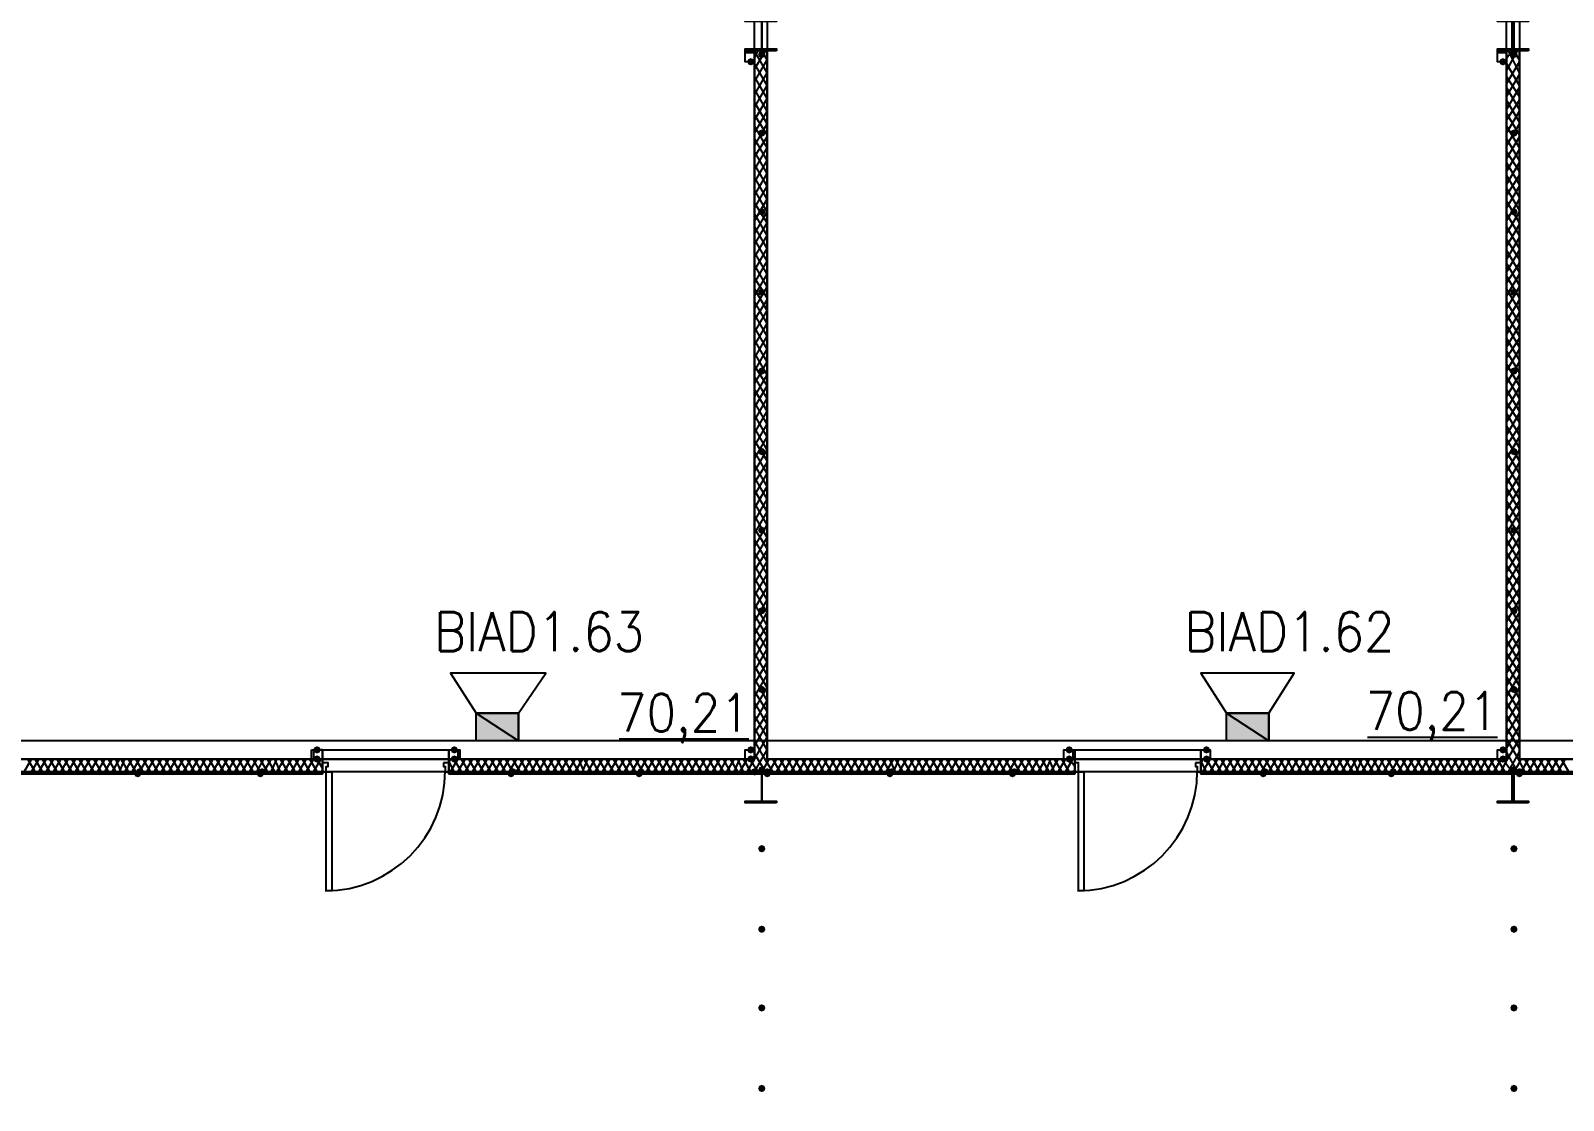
# Model space of a CAD drawing. Header units: millimetres. Extents: x 0 to 420, y 0 to 297.
# Drawn here: x 138.41 to 173.86, y 178.41 to 203.16 of the extents above; entities that cross this region are included whole.
import ezdxf

# ---------------------------------------------------------------- set-up
doc = ezdxf.new("R2010")
doc.units = ezdxf.units.MM
doc.layers.get('0').update_dxf_attribs({"linetype": 'CONTINUOUS'})
doc.styles.get("Standard").update_dxf_attribs({"font": 'STANDARD'})

msp = doc.modelspace()

# ---------------------------------------------------------------- hatches: boundary and pattern name
at = {"true_color": 0x000007}
for points in [[(155.151667, 202.438), (155.126796, 202.378204), (155.067, 202.353333), (155.007204, 202.378204), (154.982333, 202.438), (155.007204, 202.497796), (155.067, 202.522667), (155.126796, 202.497796)], [(155.405667, 202.607333), (155.380796, 202.547537), (155.321, 202.522667), (155.261204, 202.547537), (155.236333, 202.607333), (155.261204, 202.667129), (155.321, 202.692), (155.380796, 202.667129)], [(172.550667, 202.438), (172.525796, 202.378204), (172.466, 202.353333), (172.406204, 202.378204), (172.381333, 202.438), (172.406204, 202.497796), (172.466, 202.522667), (172.525796, 202.497796)], [(172.804667, 202.607333), (172.779796, 202.547537), (172.72, 202.522667), (172.660204, 202.547537), (172.635333, 202.607333), (172.660204, 202.667129), (172.72, 202.692), (172.779796, 202.667129)], [(155.405667, 200.787), (155.380796, 200.727204), (155.321, 200.702333), (155.261204, 200.727204), (155.236333, 200.787), (155.261204, 200.846796), (155.321, 200.871667), (155.380796, 200.846796)], [(172.804667, 200.787), (172.779796, 200.727204), (172.72, 200.702333), (172.660204, 200.727204), (172.635333, 200.787), (172.660204, 200.846796), (172.72, 200.871667), (172.779796, 200.846796)], [(155.405667, 198.966667), (155.380796, 198.906871), (155.321, 198.882), (155.261204, 198.906871), (155.236333, 198.966667), (155.261204, 199.026462), (155.321, 199.051333), (155.380796, 199.026463)], [(172.804667, 198.966667), (172.779796, 198.906871), (172.72, 198.882), (172.660204, 198.906871), (172.635333, 198.966667), (172.660204, 199.026462), (172.72, 199.051333), (172.779796, 199.026463)], [(155.405667, 197.104), (155.380796, 197.044204), (155.321, 197.019333), (155.261204, 197.044204), (155.236333, 197.104), (155.261204, 197.163796), (155.321, 197.188667), (155.380796, 197.163796)], [(172.804667, 197.104), (172.779796, 197.044204), (172.72, 197.019333), (172.660204, 197.044204), (172.635333, 197.104), (172.660204, 197.163796), (172.72, 197.188667), (172.779796, 197.163796)], [(155.405667, 195.283667), (155.380796, 195.223871), (155.321, 195.199), (155.261204, 195.223871), (155.236333, 195.283667), (155.261204, 195.343462), (155.321, 195.368333), (155.380796, 195.343463)], [(172.804667, 195.283667), (172.779796, 195.223871), (172.72, 195.199), (172.660204, 195.223871), (172.635333, 195.283667), (172.660204, 195.343462), (172.72, 195.368333), (172.779796, 195.343463)], [(155.405667, 193.421), (155.380796, 193.361204), (155.321, 193.336333), (155.261204, 193.361204), (155.236333, 193.421), (155.261204, 193.480796), (155.321, 193.505667), (155.380796, 193.480796)], [(172.804667, 193.421), (172.779796, 193.361204), (172.72, 193.336333), (172.660204, 193.361204), (172.635333, 193.421), (172.660204, 193.480796), (172.72, 193.505667), (172.779796, 193.480796)], [(155.405667, 191.600667), (155.380796, 191.540871), (155.321, 191.516), (155.261204, 191.540871), (155.236333, 191.600667), (155.261204, 191.660462), (155.321, 191.685333), (155.380796, 191.660463)], [(172.804667, 191.600667), (172.779796, 191.540871), (172.72, 191.516), (172.660204, 191.540871), (172.635333, 191.600667), (172.660204, 191.660462), (172.72, 191.685333), (172.779796, 191.660463)], [(155.405667, 189.738), (155.380796, 189.678204), (155.321, 189.653333), (155.261204, 189.678204), (155.236333, 189.738), (155.261204, 189.797796), (155.321, 189.822667), (155.380796, 189.797796)], [(172.804667, 189.738), (172.779796, 189.678204), (172.72, 189.653333), (172.660204, 189.678204), (172.635333, 189.738), (172.660204, 189.797796), (172.72, 189.822667), (172.779796, 189.797796)], [(155.405667, 187.917667), (155.380796, 187.857871), (155.321, 187.833), (155.261204, 187.857871), (155.236333, 187.917667), (155.261204, 187.977462), (155.321, 188.002333), (155.380796, 187.977463)], [(172.804667, 187.917667), (172.779796, 187.857871), (172.72, 187.833), (172.660204, 187.857871), (172.635333, 187.917667), (172.660204, 187.977462), (172.72, 188.002333), (172.779796, 187.977463)], [(145.118667, 186.520667), (145.093796, 186.460871), (145.034, 186.436), (144.974204, 186.460871), (144.949333, 186.520667), (144.974204, 186.580462), (145.034, 186.605333), (145.093796, 186.580463)], [(148.293667, 186.520667), (148.268796, 186.460871), (148.209, 186.436), (148.149204, 186.460871), (148.124333, 186.520667), (148.149204, 186.580462), (148.209, 186.605333), (148.268796, 186.580463)], [(155.151667, 186.520667), (155.126796, 186.460871), (155.067, 186.436), (155.007204, 186.460871), (154.982333, 186.520667), (155.007204, 186.580462), (155.067, 186.605333), (155.126796, 186.580463)], [(162.517667, 186.520667), (162.492796, 186.460871), (162.433, 186.436), (162.373204, 186.460871), (162.348333, 186.520667), (162.373204, 186.580462), (162.433, 186.605333), (162.492796, 186.580463)], [(165.692667, 186.520667), (165.667796, 186.460871), (165.608, 186.436), (165.548204, 186.460871), (165.523333, 186.520667), (165.548204, 186.580462), (165.608, 186.605333), (165.667796, 186.580463)], [(172.550667, 186.520667), (172.525796, 186.460871), (172.466, 186.436), (172.406204, 186.460871), (172.381333, 186.520667), (172.406204, 186.580462), (172.466, 186.605333), (172.525796, 186.580463)], [(145.118667, 186.309), (145.093796, 186.249204), (145.034, 186.224333), (144.974204, 186.249204), (144.949333, 186.309), (144.974204, 186.368796), (145.034, 186.393667), (145.093796, 186.368796)], [(148.293667, 186.309), (148.268796, 186.249204), (148.209, 186.224333), (148.149204, 186.249204), (148.124333, 186.309), (148.149204, 186.368796), (148.209, 186.393667), (148.268796, 186.368796)], [(155.151667, 186.309), (155.126796, 186.249204), (155.067, 186.224333), (155.007204, 186.249204), (154.982333, 186.309), (155.007204, 186.368796), (155.067, 186.393667), (155.126796, 186.368796)], [(155.405667, 186.055), (155.380796, 185.995204), (155.321, 185.970333), (155.261204, 185.995204), (155.236333, 186.055), (155.261204, 186.114796), (155.321, 186.139667), (155.380796, 186.114796)], [(162.517667, 186.309), (162.492796, 186.249204), (162.433, 186.224333), (162.373204, 186.249204), (162.348333, 186.309), (162.373204, 186.368796), (162.433, 186.393667), (162.492796, 186.368796)], [(165.692667, 186.309), (165.667796, 186.249204), (165.608, 186.224333), (165.548204, 186.249204), (165.523333, 186.309), (165.548204, 186.368796), (165.608, 186.393667), (165.667796, 186.368796)], [(172.550667, 186.309), (172.525796, 186.249204), (172.466, 186.224333), (172.406204, 186.249204), (172.381333, 186.309), (172.406204, 186.368796), (172.466, 186.393667), (172.525796, 186.368796)], [(172.804667, 186.055), (172.779796, 185.995204), (172.72, 185.970333), (172.660204, 185.995204), (172.635333, 186.055), (172.660204, 186.114796), (172.72, 186.139667), (172.779796, 186.114796)], [(155.236333, 186.012667), (155.211462, 185.952871), (155.151667, 185.928), (155.091871, 185.952871), (155.067, 186.012667), (155.091871, 186.072462), (155.151667, 186.097333), (155.211462, 186.072463)], [(155.405667, 184.234667), (155.380796, 184.174871), (155.321, 184.15), (155.261204, 184.174871), (155.236333, 184.234667), (155.261204, 184.294462), (155.321, 184.319333), (155.380796, 184.294463)], [(172.804667, 184.234667), (172.779796, 184.174871), (172.72, 184.15), (172.660204, 184.174871), (172.635333, 184.234667), (172.660204, 184.294462), (172.72, 184.319333), (172.779796, 184.294463)], [(155.405667, 182.372), (155.380796, 182.312204), (155.321, 182.287333), (155.261204, 182.312204), (155.236333, 182.372), (155.261204, 182.431796), (155.321, 182.456667), (155.380796, 182.431796)], [(172.804667, 182.372), (172.779796, 182.312204), (172.72, 182.287333), (172.660204, 182.312204), (172.635333, 182.372), (172.660204, 182.431796), (172.72, 182.456667), (172.779796, 182.431796)], [(155.405667, 180.551667), (155.380796, 180.491871), (155.321, 180.467), (155.261204, 180.491871), (155.236333, 180.551667), (155.261204, 180.611462), (155.321, 180.636333), (155.380796, 180.611463)], [(172.804667, 180.551667), (172.779796, 180.491871), (172.72, 180.467), (172.660204, 180.491871), (172.635333, 180.551667), (172.660204, 180.611462), (172.72, 180.636333), (172.779796, 180.611463)], [(155.405667, 178.689), (155.380796, 178.629204), (155.321, 178.604333), (155.261204, 178.629204), (155.236333, 178.689), (155.261204, 178.748796), (155.321, 178.773667), (155.380796, 178.748796)], [(172.804667, 178.689), (172.779796, 178.629204), (172.72, 178.604333), (172.660204, 178.629204), (172.635333, 178.689), (172.660204, 178.748796), (172.72, 178.773667), (172.779796, 178.748796)]]:
    msp.add_hatch(color=0, dxfattribs=at).paths.add_polyline_path(points, flags=0)
at = {"true_color": 0x000052}
h = msp.add_hatch(color=0, dxfattribs=at)
h.paths.add_polyline_path([(149.690668, 187.367333), (148.717001, 187.367333), (149.690668, 186.732333)], flags=0)
h.paths.add_polyline_path([(148.717001, 187.367333), (149.690668, 186.732333), (148.717001, 186.732333)], flags=0)
h = msp.add_hatch(color=0, dxfattribs=at)
h.paths.add_polyline_path([(167.047334, 187.367333), (166.073668, 187.367333), (167.047334, 186.732333)], flags=0)
h.paths.add_polyline_path([(166.073668, 187.367333), (167.047334, 186.732333), (166.073668, 186.732333)], flags=0)
at = {"true_color": 0x000007}
h = msp.add_hatch(color=0, dxfattribs=at)
h.paths.add_polyline_path([(145.161, 186.012667), (138.049, 186.012667), (145.161, 185.970333)], flags=0)
h.paths.add_polyline_path([(138.049, 186.012667), (145.161, 185.970333), (138.049, 185.970333)], flags=0)
at = {"true_color": 0x0000fe}
for points in [[(140.97, 185.970333), (140.945129, 185.910537), (140.885333, 185.885667), (140.825538, 185.910537), (140.800667, 185.970333), (140.825537, 186.030129), (140.885333, 186.055), (140.945129, 186.030129)], [(141.012333, 186.012667), (140.987462, 185.952871), (140.927667, 185.928), (140.867871, 185.952871), (140.843, 186.012667), (140.867871, 186.072462), (140.927667, 186.097333), (140.987462, 186.072463)], [(143.806333, 185.970333), (143.781463, 185.910537), (143.721667, 185.885667), (143.661871, 185.910537), (143.637, 185.970333), (143.661871, 186.030129), (143.721667, 186.055), (143.781462, 186.030129)], [(143.848667, 186.012667), (143.823796, 185.952871), (143.764, 185.928), (143.704204, 185.952871), (143.679333, 186.012667), (143.704204, 186.072462), (143.764, 186.097333), (143.823796, 186.072463)], [(149.606, 185.970333), (149.581129, 185.910537), (149.521333, 185.885667), (149.461538, 185.910537), (149.436667, 185.970333), (149.461537, 186.030129), (149.521333, 186.055), (149.581129, 186.030129)], [(149.648333, 186.012667), (149.623462, 185.952871), (149.563667, 185.928), (149.503871, 185.952871), (149.479, 186.012667), (149.503871, 186.072462), (149.563667, 186.097333), (149.623462, 186.072463)], [(152.569333, 185.970333), (152.544463, 185.910537), (152.484667, 185.885667), (152.424871, 185.910537), (152.4, 185.970333), (152.424871, 186.030129), (152.484667, 186.055), (152.544462, 186.030129)], [(152.611667, 186.012667), (152.586796, 185.952871), (152.527, 185.928), (152.467204, 185.952871), (152.442333, 186.012667), (152.467204, 186.072462), (152.527, 186.097333), (152.586796, 186.072463)], [(155.532667, 186.012667), (155.507796, 185.952871), (155.448, 185.928), (155.388204, 185.952871), (155.363333, 186.012667), (155.388204, 186.072462), (155.448, 186.097333), (155.507796, 186.072463)], [(155.532667, 186.012667), (155.507796, 185.952871), (155.448, 185.928), (155.388204, 185.952871), (155.363333, 186.012667), (155.388204, 186.072462), (155.448, 186.097333), (155.507796, 186.072463)], [(155.532667, 185.970333), (155.507796, 185.910537), (155.448, 185.885667), (155.388204, 185.910537), (155.363333, 185.970333), (155.388204, 186.030129), (155.448, 186.055), (155.507796, 186.030129)], [(158.369, 185.970333), (158.344129, 185.910537), (158.284333, 185.885667), (158.224538, 185.910537), (158.199667, 185.970333), (158.224537, 186.030129), (158.284333, 186.055), (158.344129, 186.030129)], [(158.411333, 186.012667), (158.386462, 185.952871), (158.326667, 185.928), (158.266871, 185.952871), (158.242, 186.012667), (158.266871, 186.072462), (158.326667, 186.097333), (158.386462, 186.072463)], [(161.205333, 185.970333), (161.180462, 185.910537), (161.120667, 185.885667), (161.060871, 185.910537), (161.036, 185.970333), (161.060871, 186.030129), (161.120667, 186.055), (161.180462, 186.030129)], [(161.247667, 186.012667), (161.222796, 185.952871), (161.163, 185.928), (161.103204, 185.952871), (161.078333, 186.012667), (161.103204, 186.072462), (161.163, 186.097333), (161.222796, 186.072463)], [(167.005, 185.970333), (166.980129, 185.910537), (166.920333, 185.885667), (166.860538, 185.910537), (166.835667, 185.970333), (166.860537, 186.030129), (166.920333, 186.055), (166.980129, 186.030129)], [(167.047333, 186.012667), (167.022462, 185.952871), (166.962667, 185.928), (166.902871, 185.952871), (166.878, 186.012667), (166.902871, 186.072462), (166.962667, 186.097333), (167.022462, 186.072463)], [(169.968333, 185.970333), (169.943463, 185.910537), (169.883667, 185.885667), (169.823871, 185.910537), (169.799, 185.970333), (169.823871, 186.030129), (169.883667, 186.055), (169.943462, 186.030129)], [(170.010667, 186.012667), (169.985796, 185.952871), (169.926, 185.928), (169.866204, 185.952871), (169.841333, 186.012667), (169.866204, 186.072462), (169.926, 186.097333), (169.985796, 186.072463)], [(172.931667, 186.012667), (172.906796, 185.952871), (172.847, 185.928), (172.787204, 185.952871), (172.762333, 186.012667), (172.787204, 186.072462), (172.847, 186.097333), (172.906796, 186.072463)], [(172.931667, 186.012667), (172.906796, 185.952871), (172.847, 185.928), (172.787204, 185.952871), (172.762333, 186.012667), (172.787204, 186.072462), (172.847, 186.097333), (172.906796, 186.072463)], [(172.931667, 185.970333), (172.906796, 185.910537), (172.847, 185.885667), (172.787204, 185.910537), (172.762333, 185.970333), (172.787204, 186.030129), (172.847, 186.055), (172.906796, 186.030129)]]:
    msp.add_hatch(color=0, dxfattribs=at).paths.add_polyline_path(points, flags=0)
at = {"true_color": 0x000007}
h = msp.add_hatch(color=0, dxfattribs=at)
h.paths.add_polyline_path([(155.448, 186.012667), (148.082, 186.012667), (155.448, 185.970333)], flags=0)
h.paths.add_polyline_path([(148.082, 186.012667), (155.448, 185.970333), (148.082, 185.970333)], flags=0)
h = msp.add_hatch(color=0, dxfattribs=at)
h.paths.add_polyline_path([(162.56, 186.012667), (155.448, 186.012667), (162.56, 185.970333)], flags=0)
h.paths.add_polyline_path([(155.448, 186.012667), (162.56, 185.970333), (155.448, 185.970333)], flags=0)
h = msp.add_hatch(color=0, dxfattribs=at)
h.paths.add_polyline_path([(172.847, 186.012667), (165.481, 186.012667), (172.847, 185.970333)], flags=0)
h.paths.add_polyline_path([(165.481, 186.012667), (172.847, 185.970333), (165.481, 185.970333)], flags=0)
h = msp.add_hatch(color=0, dxfattribs=at)
h.paths.add_polyline_path([(179.959, 186.012667), (172.847, 186.012667), (179.959, 185.970333)], flags=0)
h.paths.add_polyline_path([(172.847, 186.012667), (179.959, 185.970333), (172.847, 185.970333)], flags=0)

# ---------------------------------------------------------------- linework, layer by layer
at = {"color": 0, "true_color": 0x00002b}
for points in [[(155.151667, 186.309), (155.151667, 220.810667), (138.049, 220.810667), (138.049, 186.309)], [(155.448, 220.810667), (155.448, 186.309), (172.550667, 186.309), (172.550667, 220.810667)], [(189.949667, 220.810667), (172.847, 220.810667), (172.847, 186.309), (189.949667, 186.309)]]:
    msp.add_lwpolyline(points, close=True, dxfattribs=at)
at = {"color": 0, "true_color": 0x000007}
for points in [[(155.659667, 202.692), (154.94, 202.692), (154.94, 202.734333), (155.321, 202.734333), (155.321, 203.369333), (154.94, 203.369333), (154.94, 203.411667), (155.659667, 203.411667), (155.659667, 203.369333), (155.321, 203.369333), (155.321, 202.734333), (155.659667, 202.734333)], [(173.058667, 202.692), (172.339, 202.692), (172.339, 202.734333), (172.677667, 202.734333), (172.677667, 203.369333), (172.339, 203.369333), (172.339, 203.411667), (173.058667, 203.411667), (173.058667, 203.369333), (172.72, 203.369333), (172.72, 202.734333), (173.058667, 202.734333)], [(155.151667, 202.438), (154.94, 202.438), (154.94, 202.649667), (155.151667, 202.649667), (155.151667, 202.438), (154.94, 202.438), (154.94, 202.692), (155.151667, 202.692)], [(172.550667, 202.438), (172.339, 202.438), (172.339, 202.649667), (172.550667, 202.649667), (172.550667, 202.438), (172.339, 202.438), (172.339, 202.692), (172.550667, 202.692)], [(144.907, 186.520667), (145.161, 186.520667), (145.161, 186.309), (144.907, 186.309)], [(144.949333, 186.520667), (144.949333, 186.309), (145.161, 186.309), (145.161, 186.520667)], [(148.082, 186.520667), (148.293667, 186.520667), (148.293667, 186.309), (148.082, 186.309), (148.082, 186.520667), (148.336, 186.520667), (148.336, 186.309), (148.082, 186.309)], [(155.151667, 186.309), (154.94, 186.309), (154.94, 186.520667), (155.151667, 186.520667), (155.151667, 186.309), (154.94, 186.309), (154.94, 186.520667), (155.151667, 186.520667)], [(162.306, 186.520667), (162.517667, 186.520667), (162.517667, 186.309), (162.306, 186.309), (162.306, 186.520667), (162.56, 186.520667), (162.56, 186.309), (162.306, 186.309)], [(165.481, 186.520667), (165.692667, 186.520667), (165.692667, 186.309), (165.481, 186.309), (165.481, 186.520667), (165.692667, 186.520667), (165.692667, 186.309), (165.481, 186.309)], [(172.550667, 186.309), (172.339, 186.309), (172.339, 186.520667), (172.550667, 186.520667), (172.550667, 186.309), (172.339, 186.309), (172.339, 186.520667), (172.550667, 186.520667)], [(145.161, 186.224333), (145.161, 186.012667), (145.245667, 186.012667), (145.245667, 186.139667), (145.288, 186.139667), (145.288, 186.224333)], [(147.955, 186.224333), (147.955, 186.139667), (147.997333, 186.139667), (147.997333, 186.012667), (148.082, 186.012667), (148.082, 186.224333)], [(162.56, 186.224333), (162.56, 186.012667), (162.644667, 186.012667), (162.644667, 186.139667), (162.644667, 186.224333)], [(165.354, 186.224333), (165.354, 186.139667), (165.396333, 186.139667), (165.396333, 186.012667), (165.481, 186.012667), (165.481, 186.224333)], [(145.161, 186.012667), (138.049, 186.012667), (145.161, 185.970333)], [(138.049, 186.012667), (145.161, 185.970333), (138.049, 185.970333)], [(145.161, 186.012667), (145.161, 185.970333), (138.049, 185.970333), (138.049, 186.012667), (145.161, 186.012667), (138.049, 186.012667), (138.049, 185.970333), (145.161, 185.970333)], [(145.245667, 183.261), (145.245667, 186.012667), (145.372667, 186.012667), (145.372667, 183.261)], [(155.448, 186.012667), (148.082, 186.012667), (155.448, 185.970333)], [(148.082, 186.012667), (155.448, 185.970333), (148.082, 185.970333)], [(148.082, 185.970333), (155.448, 185.970333), (155.448, 186.012667), (148.082, 186.012667)], [(148.082, 185.970333), (155.448, 185.970333), (155.448, 186.012667), (148.082, 186.012667)], [(155.659667, 185.293), (154.94, 185.293), (154.94, 185.335333), (155.321, 185.335333), (155.321, 185.970333), (154.94, 185.970333), (154.94, 186.012667), (155.659667, 186.012667), (155.659667, 185.970333), (155.321, 185.970333), (155.321, 185.335333), (155.659667, 185.335333)], [(162.56, 186.012667), (155.448, 186.012667), (162.56, 185.970333)], [(155.448, 186.012667), (162.56, 185.970333), (155.448, 185.970333)], [(162.56, 186.012667), (162.56, 185.970333), (155.448, 185.970333), (155.448, 186.012667), (162.56, 186.012667), (155.448, 186.012667), (155.448, 185.970333), (162.56, 185.970333)], [(162.644667, 183.261), (162.644667, 186.012667), (162.771667, 186.012667), (162.771667, 183.261)], [(172.847, 186.012667), (165.481, 186.012667), (172.847, 185.970333)], [(165.481, 186.012667), (172.847, 185.970333), (165.481, 185.970333)], [(165.481, 185.970333), (172.847, 185.970333), (172.847, 186.012667), (165.481, 186.012667)], [(165.481, 185.970333), (172.847, 185.970333), (172.847, 186.012667), (165.481, 186.012667)], [(173.058667, 185.293), (172.339, 185.293), (172.339, 185.335333), (172.677667, 185.335333), (172.677667, 185.970333), (172.339, 185.970333), (172.339, 186.012667), (173.058667, 186.012667), (173.058667, 185.970333), (172.72, 185.970333), (172.72, 185.335333), (173.058667, 185.335333)], [(179.959, 186.012667), (172.847, 186.012667), (179.959, 185.970333)], [(172.847, 186.012667), (179.959, 185.970333), (172.847, 185.970333)], [(179.959, 186.012667), (179.959, 185.970333), (172.847, 185.970333), (172.847, 186.012667), (179.959, 186.012667), (172.847, 186.012667), (172.847, 185.970333), (179.959, 185.970333)]]:
    msp.add_lwpolyline(points, close=True, dxfattribs=at)
for points in [[(155.321, 202.692), (155.321, 203.411667)], [(172.72, 202.692), (172.72, 203.411667)], [(154.982333, 202.692), (154.982333, 202.734333)], [(155.067, 202.649667), (155.067, 202.692)], [(155.151667, 202.692), (155.151667, 202.734333)], [(155.151667, 202.522667), (155.236333, 202.692)], [(155.151667, 202.268667), (155.405667, 202.692)], [(155.448, 202.184), (155.151667, 202.692)], [(155.448, 186.309), (155.448, 202.692), (155.151667, 202.692), (155.151667, 186.309)], [(155.151667, 201.972333), (155.448, 202.480333)], [(155.448, 202.480333), (155.321, 202.692)], [(155.490333, 202.692), (155.490333, 202.734333)], [(155.659667, 202.692), (155.659667, 202.734333)], [(172.339, 202.692), (172.339, 202.734333)], [(172.466, 202.649667), (172.466, 202.692)], [(172.550667, 202.692), (172.550667, 202.734333)], [(172.550667, 202.522667), (172.677667, 202.692)], [(172.550667, 202.226333), (172.804667, 202.692)], [(172.847, 186.309), (172.847, 202.692), (172.550667, 202.692), (172.550667, 186.309)], [(172.847, 202.184), (172.593, 202.692)], [(172.847, 202.480333), (172.72, 202.692)], [(172.889333, 202.692), (172.889333, 202.734333)], [(173.058667, 202.692), (173.058667, 202.734333)], [(155.448, 201.887667), (155.151667, 202.395667)], [(155.151667, 201.676), (155.448, 202.184)], [(155.448, 201.591333), (155.151667, 202.099333)], [(172.550667, 201.93), (172.847, 202.438)], [(172.847, 201.887667), (172.550667, 202.395667)], [(172.550667, 201.633667), (172.847, 202.141667)], [(172.847, 201.633667), (172.550667, 202.099333)], [(155.151667, 201.379667), (155.448, 201.887667)], [(155.448, 201.295), (155.151667, 201.803)], [(172.550667, 201.337333), (172.847, 201.845333)], [(172.847, 201.337333), (172.550667, 201.845333)], [(155.151667, 201.083333), (155.448, 201.591333)], [(155.448, 200.998667), (155.151667, 201.506667)], [(172.550667, 201.083333), (172.847, 201.549)], [(172.847, 201.041), (172.550667, 201.549)], [(155.151667, 200.787), (155.448, 201.295)], [(155.448, 200.744667), (155.151667, 201.210333)], [(172.550667, 200.787), (172.847, 201.295)], [(172.847, 200.744667), (172.550667, 201.252667)], [(155.151667, 200.490667), (155.448, 200.998667)], [(155.448, 200.448333), (155.151667, 200.956333)], [(155.151667, 200.236667), (155.448, 200.702333)], [(172.550667, 200.490667), (172.847, 200.998667)], [(172.847, 200.448333), (172.550667, 200.956333)], [(172.550667, 200.194333), (172.847, 200.702333)], [(155.448, 200.152), (155.151667, 200.66)], [(155.151667, 199.940333), (155.448, 200.448333)], [(155.448, 199.855667), (155.151667, 200.363667)], [(172.847, 200.152), (172.550667, 200.66)], [(172.550667, 199.898), (172.847, 200.406)], [(172.847, 199.898), (172.550667, 200.363667)], [(155.151667, 199.644), (155.448, 200.152)], [(155.448, 199.559333), (155.151667, 200.067333)], [(172.550667, 199.601667), (172.847, 200.109667)], [(172.847, 199.601667), (172.550667, 200.109667)], [(155.151667, 199.347667), (155.448, 199.855667)], [(155.448, 199.263), (155.151667, 199.771)], [(172.550667, 199.347667), (172.847, 199.813333)], [(172.847, 199.305333), (172.550667, 199.813333)], [(155.151667, 199.051333), (155.448, 199.559333)], [(155.448, 198.966667), (155.151667, 199.474667)], [(155.151667, 198.755), (155.448, 199.263)], [(172.550667, 199.051333), (172.847, 199.559333)], [(172.847, 199.009), (172.550667, 199.517)], [(172.550667, 198.755), (172.847, 199.263)], [(155.448, 198.712667), (155.151667, 199.178333)], [(155.151667, 198.458667), (155.448, 198.966667)], [(155.448, 198.416333), (155.151667, 198.924333)], [(172.847, 198.712667), (172.550667, 199.220667)], [(172.550667, 198.458667), (172.847, 198.966667)], [(172.847, 198.416333), (172.550667, 198.924333)], [(155.151667, 198.204667), (155.448, 198.712667)], [(155.448, 198.12), (155.151667, 198.628)], [(172.550667, 198.162333), (172.847, 198.670333)], [(172.847, 198.12), (172.550667, 198.628)], [(155.151667, 197.908333), (155.448, 198.416333)], [(155.448, 197.823667), (155.151667, 198.331667)], [(172.550667, 197.866), (172.847, 198.374)], [(172.847, 197.866), (172.550667, 198.331667)], [(155.151667, 197.612), (155.448, 198.12)], [(155.448, 197.527333), (155.151667, 198.035333)], [(172.550667, 197.569667), (172.847, 198.077667)], [(172.847, 197.569667), (172.550667, 198.077667)], [(155.151667, 197.315667), (155.448, 197.823667)], [(155.448, 197.231), (155.151667, 197.739)], [(155.151667, 197.019333), (155.448, 197.527333)], [(172.550667, 197.315667), (172.847, 197.781333)], [(172.847, 197.273333), (172.550667, 197.781333)], [(172.550667, 197.019333), (172.847, 197.527333)], [(172.847, 196.977), (172.550667, 197.485)], [(155.448, 196.977), (155.151667, 197.442667)], [(155.151667, 196.723), (155.448, 197.231)], [(155.448, 196.680667), (155.151667, 197.188667)], [(172.550667, 196.723), (172.847, 197.231)], [(172.847, 196.680667), (172.550667, 197.188667)], [(155.151667, 196.469), (155.448, 196.934667)], [(155.448, 196.384333), (155.151667, 196.892333)], [(172.550667, 196.426667), (172.847, 196.934667)], [(172.847, 196.384333), (172.550667, 196.892333)], [(155.151667, 196.172667), (155.448, 196.680667)], [(155.448, 196.088), (155.151667, 196.596)], [(172.550667, 196.130333), (172.847, 196.638333)], [(172.847, 196.088), (172.550667, 196.596)], [(155.151667, 195.876333), (155.448, 196.384333)], [(155.448, 195.791667), (155.151667, 196.299667)], [(155.151667, 195.58), (155.448, 196.088)], [(172.550667, 195.834), (172.847, 196.342)], [(172.847, 195.834), (172.550667, 196.342)], [(155.448, 195.495333), (155.151667, 196.003333)], [(155.151667, 195.283667), (155.448, 195.791667)], [(155.448, 195.199), (155.151667, 195.707)], [(172.550667, 195.58), (172.847, 196.045667)], [(172.847, 195.537667), (172.550667, 196.045667)], [(172.550667, 195.283667), (172.847, 195.791667)], [(172.847, 195.241333), (172.550667, 195.749333)], [(155.151667, 194.987333), (155.448, 195.495333)], [(155.448, 194.945), (155.151667, 195.410667)], [(172.550667, 194.987333), (172.847, 195.495333)], [(172.847, 194.945), (172.550667, 195.453)], [(155.151667, 194.691), (155.448, 195.199)], [(155.448, 194.648667), (155.151667, 195.156667)], [(172.550667, 194.691), (172.847, 195.199)], [(172.847, 194.648667), (172.550667, 195.156667)], [(155.151667, 194.437), (155.448, 194.945)], [(155.448, 194.352333), (155.151667, 194.860333)], [(155.151667, 194.140667), (155.448, 194.648667)], [(172.550667, 194.394667), (172.847, 194.902667)], [(172.847, 194.352333), (172.550667, 194.860333)], [(155.448, 194.056), (155.151667, 194.564)], [(155.151667, 193.844333), (155.448, 194.352333)], [(172.550667, 194.098333), (172.847, 194.606333)], [(172.847, 194.098333), (172.550667, 194.564)], [(172.550667, 193.802), (172.847, 194.31)], [(172.847, 193.802), (172.550667, 194.31)], [(155.448, 193.759667), (155.151667, 194.267667)], [(155.151667, 193.548), (155.448, 194.056)], [(155.448, 193.463333), (155.151667, 193.971333)], [(172.550667, 193.548), (172.847, 194.013667)], [(172.847, 193.505667), (172.550667, 194.013667)], [(155.151667, 193.251667), (155.448, 193.759667)], [(155.448, 193.209333), (155.151667, 193.675)], [(172.550667, 193.251667), (172.847, 193.759667)], [(172.847, 193.209333), (172.550667, 193.717333)], [(155.151667, 192.955333), (155.448, 193.463333)], [(155.448, 192.913), (155.151667, 193.421)], [(172.550667, 192.955333), (172.847, 193.463333)], [(172.847, 192.913), (172.550667, 193.421)], [(155.151667, 192.701333), (155.448, 193.167)], [(155.448, 192.616667), (155.151667, 193.124667)], [(155.151667, 192.405), (155.448, 192.913)], [(172.550667, 192.659), (172.847, 193.167)], [(172.847, 192.616667), (172.550667, 193.124667)], [(172.550667, 192.362667), (172.847, 192.870667)], [(155.448, 192.320333), (155.151667, 192.828333)], [(155.151667, 192.108667), (155.448, 192.616667)], [(155.448, 192.024), (155.151667, 192.532)], [(172.847, 192.320333), (172.550667, 192.828333)], [(172.550667, 192.066333), (172.847, 192.574333)], [(172.847, 192.066333), (172.550667, 192.574333)], [(155.151667, 191.812333), (155.448, 192.320333)], [(155.448, 191.727667), (155.151667, 192.235667)], [(172.550667, 191.77), (172.847, 192.278)], [(172.847, 191.77), (172.550667, 192.278)], [(155.151667, 191.516), (155.448, 192.024)], [(155.448, 191.431333), (155.151667, 191.939333)], [(172.550667, 191.516), (172.847, 192.024)], [(172.847, 191.473667), (172.550667, 191.981667)], [(155.151667, 191.219667), (155.448, 191.727667)], [(155.448, 191.177333), (155.151667, 191.643)], [(172.550667, 191.219667), (172.847, 191.727667)], [(172.847, 191.177333), (172.550667, 191.685333)], [(155.151667, 190.923333), (155.448, 191.431333)], [(155.448, 190.881), (155.151667, 191.389)], [(155.151667, 190.669333), (155.448, 191.135)], [(172.550667, 190.923333), (172.847, 191.431333)], [(172.847, 190.881), (172.550667, 191.389)], [(172.550667, 190.627), (172.847, 191.135)], [(155.448, 190.584667), (155.151667, 191.092667)], [(155.151667, 190.373), (155.448, 190.881)], [(155.448, 190.288333), (155.151667, 190.796333)], [(172.847, 190.584667), (172.550667, 191.092667)], [(172.550667, 190.330667), (172.847, 190.838667)], [(172.847, 190.330667), (172.550667, 190.796333)], [(155.151667, 190.076667), (155.448, 190.584667)], [(155.448, 189.992), (155.151667, 190.5)], [(172.550667, 190.034333), (172.847, 190.542333)], [(172.847, 190.034333), (172.550667, 190.542333)], [(155.151667, 189.780333), (155.448, 190.288333)], [(155.448, 189.695667), (155.151667, 190.203667)], [(172.550667, 189.780333), (172.847, 190.246)], [(172.847, 189.738), (172.550667, 190.246)], [(155.151667, 189.484), (155.448, 189.992)], [(155.448, 189.399333), (155.151667, 189.907333)], [(155.151667, 189.187667), (155.448, 189.695667)], [(172.550667, 189.484), (172.847, 189.992)], [(172.847, 189.441667), (172.550667, 189.949667)], [(172.550667, 189.187667), (172.847, 189.695667)], [(155.448, 189.145333), (155.151667, 189.653333)], [(155.151667, 188.933667), (155.448, 189.399333)], [(155.448, 188.849), (155.151667, 189.357)], [(172.847, 189.145333), (172.550667, 189.653333)], [(172.550667, 188.891333), (172.847, 189.399333)], [(172.847, 188.849), (172.550667, 189.357)], [(155.151667, 188.637333), (155.448, 189.145333)], [(155.448, 188.552667), (155.151667, 189.060667)], [(172.550667, 188.595), (172.847, 189.103)], [(172.847, 188.552667), (172.550667, 189.060667)], [(155.151667, 188.341), (155.448, 188.849)], [(155.448, 188.256333), (155.151667, 188.764333)], [(172.550667, 188.298667), (172.847, 188.806667)], [(172.847, 188.298667), (172.550667, 188.764333)], [(155.151667, 188.044667), (155.448, 188.552667)], [(155.448, 187.96), (155.151667, 188.468)], [(172.550667, 188.002333), (172.847, 188.510333)], [(172.847, 188.002333), (172.550667, 188.510333)], [(155.151667, 187.748333), (155.448, 188.256333)], [(155.448, 187.663667), (155.151667, 188.171667)], [(155.151667, 187.452), (155.448, 187.96)], [(172.550667, 187.748333), (172.847, 188.256333)], [(172.847, 187.706), (172.550667, 188.214)], [(172.550667, 187.452), (172.847, 187.96)], [(172.847, 187.409667), (172.550667, 187.917667)], [(155.448, 187.409667), (155.151667, 187.875333)], [(155.151667, 187.155667), (155.448, 187.663667)], [(155.448, 187.113333), (155.151667, 187.621333)], [(172.550667, 187.155667), (172.847, 187.663667)], [(172.847, 187.113333), (172.550667, 187.621333)], [(155.151667, 186.901667), (155.448, 187.367333)], [(155.448, 186.817), (155.151667, 187.325)], [(172.550667, 186.859333), (172.847, 187.367333)], [(172.847, 186.817), (172.550667, 187.325)], [(155.151667, 186.605333), (155.448, 187.113333)], [(155.448, 186.520667), (155.151667, 187.028667)], [(172.550667, 186.563), (172.847, 187.071)], [(172.847, 186.563), (172.550667, 187.028667)], [(145.161, 186.436), (145.161, 186.520667), (146.600333, 186.520667)], [(146.600333, 186.520667), (148.082, 186.520667), (148.082, 186.436)], [(152.019, 186.774667), (155.024667, 186.774667)], [(155.151667, 186.309), (155.448, 186.817)], [(155.448, 186.224333), (155.151667, 186.732333)], [(155.151667, 186.012667), (155.448, 186.520667)], [(162.56, 186.436), (162.56, 186.520667), (163.999333, 186.520667)], [(163.999333, 186.520667), (165.481, 186.520667), (165.481, 186.436)], [(169.333333, 186.817), (172.339, 186.817)], [(172.550667, 186.266667), (172.847, 186.774667)], [(172.847, 186.266667), (172.550667, 186.774667)], [(145.161, 186.309), (138.049, 186.309)], [(138.260667, 186.012667), (138.43, 186.309)], [(138.514667, 186.012667), (138.345333, 186.309)], [(138.43, 186.012667), (138.599333, 186.309)], [(138.684, 186.012667), (138.514667, 186.309)], [(138.599333, 186.012667), (138.768667, 186.309)], [(138.853333, 186.012667), (138.684, 186.309)], [(138.768667, 186.012667), (138.938, 186.309)], [(139.022667, 186.012667), (138.853333, 186.309)], [(138.938, 186.012667), (139.107333, 186.309)], [(139.192, 186.012667), (139.022667, 186.309)], [(139.107333, 186.012667), (139.276667, 186.309)], [(139.361333, 186.012667), (139.192, 186.309)], [(139.276667, 186.012667), (139.446, 186.309)], [(139.530667, 186.012667), (139.361333, 186.309)], [(139.446, 186.012667), (139.615333, 186.309)], [(139.7, 186.012667), (139.530667, 186.309)], [(139.615333, 186.012667), (139.784667, 186.309)], [(139.869333, 186.012667), (139.7, 186.309)], [(139.784667, 186.012667), (139.954, 186.309)], [(140.038667, 186.012667), (139.869333, 186.309)], [(139.954, 186.012667), (140.123333, 186.309)], [(140.208, 186.012667), (140.038667, 186.309)], [(140.123333, 186.012667), (140.292667, 186.309)], [(140.377333, 186.012667), (140.208, 186.309)], [(140.292667, 186.012667), (140.462, 186.309)], [(140.504333, 186.012667), (140.377333, 186.309)], [(140.462, 186.012667), (140.589, 186.309)], [(140.673667, 186.012667), (140.504333, 186.309)], [(140.589, 186.012667), (140.758333, 186.309)], [(140.843, 186.012667), (140.673667, 186.309)], [(140.758333, 186.012667), (140.927667, 186.309)], [(141.012333, 186.012667), (140.843, 186.309)], [(140.927667, 186.012667), (141.097, 186.309)], [(141.181667, 186.012667), (141.012333, 186.309)], [(141.097, 186.012667), (141.266333, 186.309)], [(141.351, 186.012667), (141.181667, 186.309)], [(141.266333, 186.012667), (141.435667, 186.309)], [(141.520333, 186.012667), (141.351, 186.309)], [(141.435667, 186.012667), (141.605, 186.309)], [(141.689667, 186.012667), (141.520333, 186.309)], [(141.605, 186.012667), (141.774333, 186.309)], [(141.859, 186.012667), (141.689667, 186.309)], [(141.774333, 186.012667), (141.943667, 186.309)], [(142.028333, 186.012667), (141.859, 186.309)], [(141.943667, 186.012667), (142.113, 186.309)], [(142.197667, 186.012667), (142.028333, 186.309)], [(142.113, 186.012667), (142.282333, 186.309)], [(142.367, 186.012667), (142.197667, 186.309)], [(142.282333, 186.012667), (142.451667, 186.309)], [(142.536333, 186.012667), (142.367, 186.309)], [(142.451667, 186.012667), (142.621, 186.309)], [(142.705667, 186.012667), (142.536333, 186.309)], [(142.621, 186.012667), (142.790333, 186.309)], [(142.875, 186.012667), (142.705667, 186.309)], [(142.790333, 186.012667), (142.959667, 186.309)], [(143.044333, 186.012667), (142.875, 186.309)], [(142.959667, 186.012667), (143.129, 186.309)], [(143.213667, 186.012667), (143.044333, 186.309)], [(143.129, 186.012667), (143.298333, 186.309)], [(143.383, 186.012667), (143.213667, 186.309)], [(143.298333, 186.012667), (143.467667, 186.309)], [(143.552333, 186.012667), (143.383, 186.309)], [(143.467667, 186.012667), (143.637, 186.309)], [(143.721667, 186.012667), (143.552333, 186.309)], [(143.637, 186.012667), (143.806333, 186.309)], [(143.891, 186.012667), (143.721667, 186.309)], [(143.806333, 186.012667), (143.975667, 186.309)], [(144.060333, 186.012667), (143.891, 186.309)], [(143.975667, 186.012667), (144.102667, 186.309)], [(144.187333, 186.012667), (144.060333, 186.309)], [(144.102667, 186.012667), (144.272, 186.309)], [(144.356667, 186.012667), (144.187333, 186.309)], [(144.272, 186.012667), (144.441333, 186.309)], [(144.526, 186.012667), (144.356667, 186.309)], [(144.441333, 186.012667), (144.610667, 186.309)], [(144.695333, 186.012667), (144.526, 186.309)], [(144.610667, 186.012667), (144.78, 186.309)], [(144.864667, 186.012667), (144.695333, 186.309)], [(144.78, 186.012667), (144.949333, 186.309)], [(145.034, 186.012667), (144.864667, 186.309)], [(144.949333, 186.012667), (145.118667, 186.309)], [(145.161, 186.097333), (145.034, 186.309)], [(146.600333, 186.309), (145.161, 186.309), (145.161, 186.436)], [(145.161, 186.012667), (145.161, 186.224333), (145.161, 186.309)], [(145.161, 186.309), (145.161, 186.224333), (145.161, 186.012667), (145.161, 186.224333)], [(148.082, 186.436), (148.082, 186.309), (146.600333, 186.309)], [(148.082, 186.224333), (148.124333, 186.309)], [(148.082, 186.012667), (148.082, 186.224333), (148.082, 186.309)], [(148.082, 186.309), (148.082, 186.224333), (148.082, 186.012667), (148.082, 186.224333)], [(155.151667, 186.309), (148.082, 186.309)], [(148.209, 186.012667), (148.082, 186.266667)], [(148.124333, 186.012667), (148.293667, 186.309)], [(148.378333, 186.012667), (148.209, 186.309)], [(148.293667, 186.012667), (148.463, 186.309)], [(148.547667, 186.012667), (148.378333, 186.309)], [(148.463, 186.012667), (148.632333, 186.309)], [(148.717, 186.012667), (148.547667, 186.309)], [(148.632333, 186.012667), (148.801667, 186.309)], [(148.886333, 186.012667), (148.717, 186.309)], [(148.801667, 186.012667), (148.971, 186.309)], [(149.055667, 186.012667), (148.886333, 186.309)], [(148.971, 186.012667), (149.140333, 186.309)], [(149.225, 186.012667), (149.055667, 186.309)], [(149.140333, 186.012667), (149.309667, 186.309)], [(149.394333, 186.012667), (149.225, 186.309)], [(149.309667, 186.012667), (149.479, 186.309)], [(149.563667, 186.012667), (149.394333, 186.309)], [(149.479, 186.012667), (149.648333, 186.309)], [(149.733, 186.012667), (149.563667, 186.309)], [(149.648333, 186.012667), (149.817667, 186.309)], [(149.902333, 186.012667), (149.733, 186.309)], [(149.817667, 186.012667), (149.987, 186.309)], [(150.071667, 186.012667), (149.902333, 186.309)], [(149.987, 186.012667), (150.156333, 186.309)], [(150.241, 186.012667), (150.071667, 186.309)], [(150.156333, 186.012667), (150.325667, 186.309)], [(150.410333, 186.012667), (150.241, 186.309)], [(150.325667, 186.012667), (150.495, 186.309)], [(150.579667, 186.012667), (150.410333, 186.309)], [(150.495, 186.012667), (150.664333, 186.309)], [(150.749, 186.012667), (150.579667, 186.309)], [(150.664333, 186.012667), (150.833667, 186.309)], [(150.918333, 186.012667), (150.749, 186.309)], [(150.833667, 186.012667), (151.003, 186.309)], [(151.087667, 186.012667), (150.918333, 186.309)], [(151.003, 186.012667), (151.172333, 186.309)], [(151.214667, 186.012667), (151.087667, 186.309)], [(151.172333, 186.012667), (151.299333, 186.309)], [(151.384, 186.012667), (151.214667, 186.309)], [(151.299333, 186.012667), (151.468667, 186.309)], [(151.553333, 186.012667), (151.384, 186.309)], [(151.468667, 186.012667), (151.638, 186.309)], [(151.722667, 186.012667), (151.553333, 186.309)], [(151.638, 186.012667), (151.807333, 186.309)], [(151.892, 186.012667), (151.722667, 186.309)], [(151.807333, 186.012667), (151.976667, 186.309)], [(152.061333, 186.012667), (151.892, 186.309)], [(151.976667, 186.012667), (152.146, 186.309)], [(152.230667, 186.012667), (152.061333, 186.309)], [(152.146, 186.012667), (152.315333, 186.309)], [(152.4, 186.012667), (152.230667, 186.309)], [(152.315333, 186.012667), (152.484667, 186.309)], [(152.569333, 186.012667), (152.4, 186.309)], [(152.484667, 186.012667), (152.654, 186.309)], [(152.738667, 186.012667), (152.569333, 186.309)], [(152.654, 186.012667), (152.823333, 186.309)], [(152.908, 186.012667), (152.738667, 186.309)], [(152.823333, 186.012667), (152.992667, 186.309)], [(153.077333, 186.012667), (152.908, 186.309)], [(152.992667, 186.012667), (153.162, 186.309)], [(153.246667, 186.012667), (153.077333, 186.309)], [(153.162, 186.012667), (153.331333, 186.309)], [(153.416, 186.012667), (153.246667, 186.309)], [(153.331333, 186.012667), (153.500667, 186.309)], [(153.585333, 186.012667), (153.416, 186.309)], [(153.500667, 186.012667), (153.67, 186.309)], [(153.754667, 186.012667), (153.585333, 186.309)], [(153.67, 186.012667), (153.839333, 186.309)], [(153.924, 186.012667), (153.754667, 186.309)], [(153.839333, 186.012667), (154.008667, 186.309)], [(154.093333, 186.012667), (153.924, 186.309)], [(154.008667, 186.012667), (154.178, 186.309)], [(154.262667, 186.012667), (154.093333, 186.309)], [(154.178, 186.012667), (154.347333, 186.309)], [(154.432, 186.012667), (154.262667, 186.309)], [(154.347333, 186.012667), (154.516667, 186.309)], [(154.601333, 186.012667), (154.432, 186.309)], [(154.516667, 186.012667), (154.686, 186.309)], [(154.770667, 186.012667), (154.601333, 186.309)], [(154.686, 186.012667), (154.813, 186.309)], [(154.897667, 186.012667), (154.770667, 186.309)], [(154.813, 186.012667), (154.982333, 186.309)], [(155.067, 186.012667), (154.897667, 186.309)], [(154.982333, 186.012667), (155.151667, 186.309)], [(155.151667, 186.139667), (155.067, 186.309)], [(155.405667, 186.012667), (155.151667, 186.436)], [(155.236333, 186.012667), (155.151667, 186.139667)], [(155.321, 186.012667), (155.448, 186.224333)], [(155.448, 186.224333), (155.490333, 186.309)], [(162.56, 186.309), (155.448, 186.309)], [(155.575, 186.012667), (155.448, 186.224333)], [(155.490333, 186.012667), (155.659667, 186.309)], [(155.744333, 186.012667), (155.575, 186.309)], [(155.659667, 186.012667), (155.829, 186.309)], [(155.913667, 186.012667), (155.744333, 186.309)], [(155.829, 186.012667), (155.998333, 186.309)], [(156.083, 186.012667), (155.913667, 186.309)], [(155.998333, 186.012667), (156.167667, 186.309)], [(156.252333, 186.012667), (156.083, 186.309)], [(156.167667, 186.012667), (156.337, 186.309)], [(156.421667, 186.012667), (156.252333, 186.309)], [(156.337, 186.012667), (156.506333, 186.309)], [(156.591, 186.012667), (156.421667, 186.309)], [(156.506333, 186.012667), (156.675667, 186.309)], [(156.760333, 186.012667), (156.591, 186.309)], [(156.675667, 186.012667), (156.845, 186.309)], [(156.929667, 186.012667), (156.760333, 186.309)], [(156.845, 186.012667), (157.014333, 186.309)], [(157.099, 186.012667), (156.929667, 186.309)], [(157.014333, 186.012667), (157.183667, 186.309)], [(157.268333, 186.012667), (157.099, 186.309)], [(157.183667, 186.012667), (157.353, 186.309)], [(157.437667, 186.012667), (157.268333, 186.309)], [(157.353, 186.012667), (157.522333, 186.309)], [(157.607, 186.012667), (157.437667, 186.309)], [(157.522333, 186.012667), (157.691667, 186.309)], [(157.776333, 186.012667), (157.607, 186.309)], [(157.691667, 186.012667), (157.861, 186.309)], [(157.945667, 186.012667), (157.776333, 186.309)], [(157.861, 186.012667), (158.030333, 186.309)], [(158.115, 186.012667), (157.945667, 186.309)], [(158.030333, 186.012667), (158.199667, 186.309)], [(158.284333, 186.012667), (158.115, 186.309)], [(158.199667, 186.012667), (158.369, 186.309)], [(158.411333, 186.012667), (158.284333, 186.309)], [(158.369, 186.012667), (158.496, 186.309)], [(158.580667, 186.012667), (158.411333, 186.309)], [(158.496, 186.012667), (158.665333, 186.309)], [(158.75, 186.012667), (158.580667, 186.309)], [(158.665333, 186.012667), (158.834667, 186.309)], [(158.919333, 186.012667), (158.75, 186.309)], [(158.834667, 186.012667), (159.004, 186.309)], [(159.088667, 186.012667), (158.919333, 186.309)], [(159.004, 186.012667), (159.173333, 186.309)], [(159.258, 186.012667), (159.088667, 186.309)], [(159.173333, 186.012667), (159.342667, 186.309)], [(159.427333, 186.012667), (159.258, 186.309)], [(159.342667, 186.012667), (159.512, 186.309)], [(159.596667, 186.012667), (159.427333, 186.309)], [(159.512, 186.012667), (159.681333, 186.309)], [(159.766, 186.012667), (159.596667, 186.309)], [(159.681333, 186.012667), (159.850667, 186.309)], [(159.935333, 186.012667), (159.766, 186.309)], [(159.850667, 186.012667), (160.02, 186.309)], [(160.104667, 186.012667), (159.935333, 186.309)], [(160.02, 186.012667), (160.189333, 186.309)], [(160.274, 186.012667), (160.104667, 186.309)], [(160.189333, 186.012667), (160.358667, 186.309)], [(160.443333, 186.012667), (160.274, 186.309)], [(160.358667, 186.012667), (160.528, 186.309)], [(160.612667, 186.012667), (160.443333, 186.309)], [(160.528, 186.012667), (160.697333, 186.309)], [(160.782, 186.012667), (160.612667, 186.309)], [(160.697333, 186.012667), (160.866667, 186.309)], [(160.951333, 186.012667), (160.782, 186.309)], [(160.866667, 186.012667), (161.036, 186.309)], [(161.120667, 186.012667), (160.951333, 186.309)], [(161.036, 186.012667), (161.205333, 186.309)], [(161.29, 186.012667), (161.120667, 186.309)], [(161.205333, 186.012667), (161.374667, 186.309)], [(161.459333, 186.012667), (161.29, 186.309)], [(161.374667, 186.012667), (161.544, 186.309)], [(161.628667, 186.012667), (161.459333, 186.309)], [(161.544, 186.012667), (161.713333, 186.309)], [(161.798, 186.012667), (161.628667, 186.309)], [(161.713333, 186.012667), (161.882667, 186.309)], [(161.967333, 186.012667), (161.798, 186.309)], [(161.882667, 186.012667), (162.009667, 186.309)], [(162.094333, 186.012667), (161.967333, 186.309)], [(162.009667, 186.012667), (162.179, 186.309)], [(162.263667, 186.012667), (162.094333, 186.309)], [(162.179, 186.012667), (162.348333, 186.309)], [(162.433, 186.012667), (162.263667, 186.309)], [(162.348333, 186.012667), (162.517667, 186.309)], [(162.56, 186.139667), (162.433, 186.309)], [(163.999333, 186.309), (162.56, 186.309), (162.56, 186.436)], [(162.56, 186.012667), (162.56, 186.224333), (162.56, 186.309)], [(162.56, 186.309), (162.56, 186.224333), (162.56, 186.012667), (162.56, 186.224333)], [(165.481, 186.436), (165.481, 186.309), (163.999333, 186.309)], [(165.481, 186.182), (165.523333, 186.309)], [(165.481, 186.012667), (165.481, 186.224333), (165.481, 186.309)], [(165.481, 186.309), (165.481, 186.224333), (165.481, 186.012667), (165.481, 186.224333)], [(172.550667, 186.309), (165.481, 186.309)], [(165.608, 186.012667), (165.481, 186.266667)], [(165.523333, 186.012667), (165.692667, 186.309)], [(165.777333, 186.012667), (165.608, 186.309)], [(165.692667, 186.012667), (165.862, 186.309)], [(165.946667, 186.012667), (165.777333, 186.309)], [(165.862, 186.012667), (166.031333, 186.309)], [(166.116, 186.012667), (165.946667, 186.309)], [(166.031333, 186.012667), (166.200667, 186.309)], [(166.285333, 186.012667), (166.116, 186.309)], [(166.200667, 186.012667), (166.37, 186.309)], [(166.454667, 186.012667), (166.285333, 186.309)], [(166.37, 186.012667), (166.539333, 186.309)], [(166.624, 186.012667), (166.454667, 186.309)], [(166.539333, 186.012667), (166.708667, 186.309)], [(166.793333, 186.012667), (166.624, 186.309)], [(166.708667, 186.012667), (166.878, 186.309)], [(166.962667, 186.012667), (166.793333, 186.309)], [(166.878, 186.012667), (167.047333, 186.309)], [(167.132, 186.012667), (166.962667, 186.309)], [(167.047333, 186.012667), (167.216667, 186.309)], [(167.301333, 186.012667), (167.132, 186.309)], [(167.216667, 186.012667), (167.386, 186.309)], [(167.470667, 186.012667), (167.301333, 186.309)], [(167.386, 186.012667), (167.555333, 186.309)], [(167.64, 186.012667), (167.470667, 186.309)], [(167.555333, 186.012667), (167.724667, 186.309)], [(167.809333, 186.012667), (167.64, 186.309)], [(167.724667, 186.012667), (167.894, 186.309)], [(167.978667, 186.012667), (167.809333, 186.309)], [(167.894, 186.012667), (168.063333, 186.309)], [(168.148, 186.012667), (167.978667, 186.309)], [(168.063333, 186.012667), (168.232667, 186.309)], [(168.317333, 186.012667), (168.148, 186.309)], [(168.232667, 186.012667), (168.402, 186.309)], [(168.486667, 186.012667), (168.317333, 186.309)], [(168.402, 186.012667), (168.571333, 186.309)], [(168.656, 186.012667), (168.486667, 186.309)], [(168.571333, 186.012667), (168.740667, 186.309)], [(168.825333, 186.012667), (168.656, 186.309)], [(168.740667, 186.012667), (168.91, 186.309)], [(168.994667, 186.012667), (168.825333, 186.309)], [(168.91, 186.012667), (169.079333, 186.309)], [(169.121667, 186.012667), (168.994667, 186.309)], [(169.079333, 186.012667), (169.206333, 186.309)], [(169.291, 186.012667), (169.121667, 186.309)], [(169.206333, 186.012667), (169.375667, 186.309)], [(169.460333, 186.012667), (169.291, 186.309)], [(169.375667, 186.012667), (169.545, 186.309)], [(169.629667, 186.012667), (169.460333, 186.309)], [(169.545, 186.012667), (169.714333, 186.309)], [(169.799, 186.012667), (169.629667, 186.309)], [(169.714333, 186.012667), (169.883667, 186.309)], [(169.968333, 186.012667), (169.799, 186.309)], [(169.883667, 186.012667), (170.053, 186.309)], [(170.137667, 186.012667), (169.968333, 186.309)], [(170.053, 186.012667), (170.222333, 186.309)], [(170.307, 186.012667), (170.137667, 186.309)], [(170.222333, 186.012667), (170.391667, 186.309)], [(170.476333, 186.012667), (170.307, 186.309)], [(170.391667, 186.012667), (170.561, 186.309)], [(170.645667, 186.012667), (170.476333, 186.309)], [(170.561, 186.012667), (170.730333, 186.309)], [(170.815, 186.012667), (170.645667, 186.309)], [(170.730333, 186.012667), (170.899667, 186.309)], [(170.984333, 186.012667), (170.815, 186.309)], [(170.899667, 186.012667), (171.069, 186.309)], [(171.153667, 186.012667), (170.984333, 186.309)], [(171.069, 186.012667), (171.238333, 186.309)], [(171.323, 186.012667), (171.153667, 186.309)], [(171.238333, 186.012667), (171.407667, 186.309)], [(171.492333, 186.012667), (171.323, 186.309)], [(171.407667, 186.012667), (171.577, 186.309)], [(171.661667, 186.012667), (171.492333, 186.309)], [(171.577, 186.012667), (171.746333, 186.309)], [(171.831, 186.012667), (171.661667, 186.309)], [(171.746333, 186.012667), (171.915667, 186.309)], [(172.000333, 186.012667), (171.831, 186.309)], [(171.915667, 186.012667), (172.085, 186.309)], [(172.169667, 186.012667), (172.000333, 186.309)], [(172.085, 186.012667), (172.254333, 186.309)], [(172.339, 186.012667), (172.169667, 186.309)], [(172.254333, 186.012667), (172.423667, 186.309)], [(172.508333, 186.012667), (172.339, 186.309)], [(172.423667, 186.012667), (172.550667, 186.266667)], [(172.550667, 186.182), (172.508333, 186.309)], [(172.804667, 186.012667), (172.550667, 186.478333)], [(172.677667, 186.012667), (172.550667, 186.182)], [(172.593, 186.012667), (172.847, 186.478333)], [(172.72, 186.012667), (172.847, 186.224333)], [(172.847, 186.224333), (172.889333, 186.309)], [(179.959, 186.309), (172.847, 186.309)], [(172.974, 186.012667), (172.847, 186.266667)], [(172.889333, 186.012667), (173.058667, 186.309)], [(173.143333, 186.012667), (172.974, 186.309)], [(173.058667, 186.012667), (173.228, 186.309)], [(173.312667, 186.012667), (173.143333, 186.309)], [(173.228, 186.012667), (173.397333, 186.309)], [(173.482, 186.012667), (173.312667, 186.309)], [(173.397333, 186.012667), (173.566667, 186.309)], [(173.651333, 186.012667), (173.482, 186.309)], [(173.566667, 186.012667), (173.736, 186.309)], [(173.820667, 186.012667), (173.651333, 186.309)], [(173.736, 186.012667), (173.905333, 186.309)], [(173.99, 186.012667), (173.820667, 186.309)], [(145.161, 186.012667), (138.049, 186.012667), (145.161, 186.012667), (138.049, 185.970333)], [(138.049, 186.012667), (145.161, 186.012667)], [(145.118667, 186.012667), (145.161, 186.055)], [(145.2245, 183.261), (145.508009, 183.275316), (145.783327, 183.317334), (146.049061, 183.38566), (146.303818, 183.478901), (146.546204, 183.595663), (146.774824, 183.734552), (146.988286, 183.894176), (147.185195, 184.073139), (147.364158, 184.270048), (147.523781, 184.483509), (147.66267, 184.71213), (147.779432, 184.954515), (147.872674, 185.209272), (147.941, 185.475006), (147.983018, 185.750325), (147.997333, 186.033833)], [(155.448, 185.970333), (148.082, 185.970333), (155.448, 186.012667), (148.082, 186.012667)], [(148.082, 186.012667), (155.151667, 186.012667)], [(154.982333, 185.970333), (154.982333, 186.012667)], [(155.151667, 185.970333), (155.151667, 186.012667)], [(155.151667, 186.012667), (155.448, 186.012667)], [(155.321, 185.293), (155.321, 186.012667)], [(162.56, 186.012667), (155.448, 186.012667), (162.56, 186.012667), (155.448, 185.970333)], [(155.448, 186.012667), (162.56, 186.012667)], [(155.490333, 185.970333), (155.490333, 186.012667)], [(155.659667, 185.970333), (155.659667, 186.012667)], [(162.517667, 186.012667), (162.56, 186.055)], [(162.6235, 183.261), (162.907009, 183.275316), (163.182327, 183.317334), (163.448061, 183.38566), (163.702818, 183.478901), (163.945204, 183.595663), (164.173824, 183.734552), (164.387286, 183.894176), (164.584195, 184.073139), (164.763158, 184.270048), (164.922781, 184.483509), (165.06167, 184.71213), (165.178432, 184.954515), (165.271674, 185.209272), (165.34, 185.475006), (165.382018, 185.750325), (165.396333, 186.033833)], [(172.847, 185.970333), (165.481, 185.970333), (172.847, 186.012667), (165.481, 186.012667)], [(165.481, 186.012667), (172.550667, 186.012667)], [(172.339, 185.970333), (172.339, 186.012667)], [(172.550667, 185.970333), (172.550667, 186.012667)], [(172.550667, 186.012667), (172.847, 186.012667)], [(172.72, 185.293), (172.72, 186.012667)], [(179.959, 186.012667), (172.847, 186.012667), (179.959, 186.012667), (172.847, 185.970333)], [(172.847, 186.012667), (179.959, 186.012667)], [(172.889333, 185.970333), (172.889333, 186.012667)], [(173.058667, 185.970333), (173.058667, 186.012667)], [(154.982333, 185.293), (154.982333, 185.335333)], [(155.151667, 185.293), (155.151667, 185.335333)], [(155.490333, 185.293), (155.490333, 185.335333)], [(155.659667, 185.293), (155.659667, 185.335333)], [(172.339, 185.293), (172.339, 185.335333)], [(172.550667, 185.293), (172.550667, 185.335333)], [(172.889333, 185.293), (172.889333, 185.335333)], [(173.058667, 185.293), (173.058667, 185.335333)]]:
    msp.add_lwpolyline(points, dxfattribs=at)
at = {"color": 0, "true_color": 0x000005}
msp.add_lwpolyline([(133.011334, 138.006666), (237.236001, 138.006666), (243.924667, 138.006666), (243.924667, 144.060333), (260.942667, 144.060333), (260.942667, 138.006666), (372.745, 138.006666), (372.745, 186.732333), (265.091334, 186.732333), (258.487334, 186.732333), (258.487334, 163.279666), (257.979334, 163.279666), (257.979334, 181.017333), (251.079001, 181.017333), (240.453334, 181.017333), (240.453334, 202.988333), (236.177667, 202.988333), (235.204001, 202.988333), (222.800334, 202.988333), (222.800334, 186.732333), (125.560668, 186.732333)], dxfattribs=at)
at = {"color": 0, "true_color": 0x000052}
for points in [[(149.690668, 187.367333), (149.690668, 186.732333), (148.717001, 186.732333), (148.717001, 187.367333), (149.690668, 187.367333), (150.325668, 188.298666), (148.124334, 188.298666), (148.717001, 187.367333)], [(167.047334, 187.367333), (167.047334, 186.732333), (166.073668, 186.732333), (166.073668, 187.367333), (167.047334, 187.367333), (167.640001, 188.298666), (165.481001, 188.298666), (166.073668, 187.367333)]]:
    msp.add_lwpolyline(points, dxfattribs=at)
for points in [[(149.690668, 187.367333), (148.717001, 187.367333), (149.690668, 186.732333)], [(148.717001, 187.367333), (149.690668, 186.732333), (148.717001, 186.732333)], [(167.047334, 187.367333), (166.073668, 187.367333), (167.047334, 186.732333)], [(166.073668, 187.367333), (167.047334, 186.732333), (166.073668, 186.732333)]]:
    msp.add_lwpolyline(points, close=True, dxfattribs=at)
at = {"color": 0, "true_color": 0x000008}
msp.add_lwpolyline([(121.200333, 186.012667), (121.200333, 138.895667), (242.654667, 138.895667), (242.654667, 186.012667)], close=True, dxfattribs=at)

# ---------------------------------------------------------------- texts
at = {"color": 0, "true_color": 0x000007, "attachment_point": 1}
for s, insert, char_height, width in [('BIAD1.63', (147.743333, 189.708206), 0.90154, 4.70804214), ('BIAD1.62', (165.1, 189.708206), 0.90154, 4.70804214), ('70,21', (151.976667, 187.81603), 0.872032, 2.56764984), ('70,21', (169.290993, 187.858362), 0.872032, 2.56764984)]:
    msp.add_mtext(s, dxfattribs=dict(at, insert=insert, char_height=char_height, width=width))

doc.saveas('drawing.dxf')
